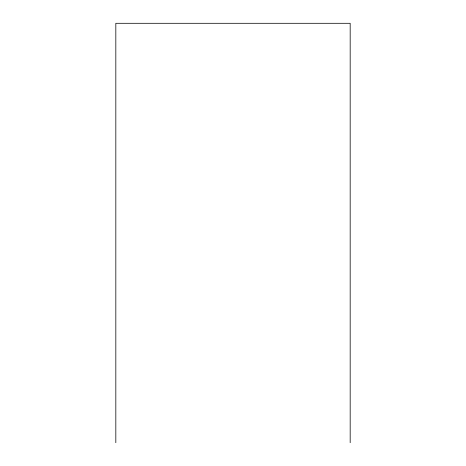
<?xml version="1.0" encoding="UTF-8"?>
<svg xmlns="http://www.w3.org/2000/svg" width="466" height="466" viewBox="0 0 466 466"><rect width="100%" height="100%" fill="white"/><g stroke="black" fill="none" stroke-linecap="round" stroke-linejoin="round"><path stroke-width="0.7" d="M350.176 442.7L350.176 23.3L115.824 23.3L115.824 442.7"/></g></svg>
